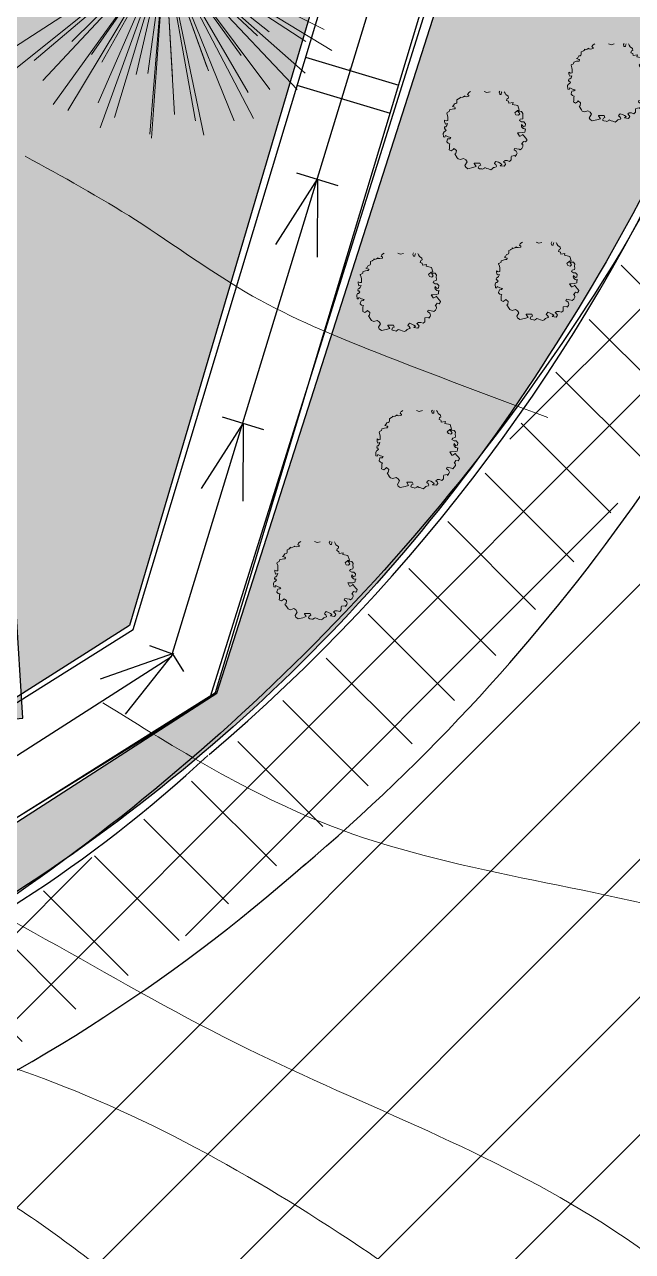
# Model space of a CAD drawing. Header units: millimetres. Extents: x 5637 to 6048, y 3385 to 3927.
# Drawn here: x 5824.39 to 5830.65, y 3671.32 to 3683.94 of the extents above; entities that cross this region are included whole.
import ezdxf

# ---------------------------------------------------------------- set-up
doc = ezdxf.new("R2010")
doc.units = ezdxf.units.MM
doc.layers.add('Contour Lines', color=253, linetype='Continuous')
doc.layers.add('dr', color=7, linetype='Continuous', lineweight=30, true_color=0x424d8a)
for name, color, linetype, lineweight in [('hatch', 253, 'Continuous', 13), ('road', 19, 'Continuous', 30), ('trees new', 7, 'Continuous', 20)]:
    doc.layers.add(name, color=color, linetype=linetype, lineweight=lineweight)
doc.layers.add('plants1', color=7, linetype='Continuous', true_color=0x89ee5d)
doc.styles.get("Standard").update_dxf_attribs({"font": 'arial.ttf'})
pattern_1 = [(45, (2816.368087035456, -1263.747613335156), (-0.4419417382415922, 0.4419417382415922), []), (135, (2816.368087035456, -1263.747613335156), (-0.4419417382415922, -0.4419417382415922), [])]

# ---------------------------------------------------------------- blocks, each defined once
blk = doc.blocks.new('LCCNDP03')
at = {"color": 0}
for p in [(-0.0941751509123514, 0.5128784620990025), (0.119837374692379, 0.4960964139100846), (0.0007915872735804, 0.4899971324113929), (-0.2952287694253319, 0.4376425614932206), (-0.1994896073190609, 0.4570397120349153), (0.1962364012408484, 0.4352242088211266), (0.3067061931372375, 0.390441111392233), (-0.3152544819004565, 0.3610872141856145), (-0.4456491639610089, 0.2844867481368467), (0.3595001270691278, 0.2487258862096324), (0.4314149981544166, 0.2157107127538929), (-0.4705690274628124, 0.1679187373448369), (0.4764629422540765, 0.1310953005600707), (0.4338925313630872, 0.118057763801267), (-0.517249895241699, 0.0821100361930354), (0.4193711094563325, 0.064961420040513), (0.3339119321707407, 0.0486862818925041), (-0.4714773766998394, 0.0175606217274055), (0.4705953019077249, 0.0046469734358623), (-0.4905711914897666, -0.0340680491030966), (-0.4712799069863431, -0.1761685817721464), (-0.4676683679159482, -0.0781118685833377), (-0.4628155689620077, -0.2111269056181172), (-0.4459991334934668, -0.1348815446400125), (-0.3882968937084545, -0.237748652367266), (-0.3872912133652001, -0.3189107721435661), (-0.3743246420984063, -0.2909921458655265), (-0.3570256608371792, -0.0707041204656087), (-0.3233525609246296, -0.3743233138086575), (-0.2864437703688139, -0.403474850880221), (-0.2445648689270679, -0.3669578571890359), (-0.2439169604046606, -0.2444040890545532), (-0.2094000358191786, -0.4093079212675262), (-0.1672386251801634, -0.2943989342098644), (-0.1671458265548045, -0.4590562396109714), (-0.1279863683850053, -0.4632898753342589), (-0.1108995019980873, -0.3119721348417368), (-0.08023342278687699, -0.3228444328238856), (-0.0596932460784674, -0.4233173872062018), (-0.0375273396449257, -0.4818671585463906), (-0.0099251735374835, -0.4468382794196143), (0.4879770195426369, -1.04437674871e-05), (0.3186093146922833, -0.0048017979568259), (0.0382107464274312, -0.3169939738405895), (0.1754728465708589, -0.2585285916331728), (0.1867214621912103, -0.3965506157046871), (0.1316759119197159, -0.3962663442410841), (0.0866744268223732, -0.4613556421367818), (0.275166018595328, -0.1475314903010605), (0.3436913544204892, -0.2678680551191328), (0.2936830052559006, -0.2908736724503311), (0.2804057348185573, -0.3688830593935564), (0.4315707900071544, -0.08490370540508001), (0.3959704277492356, -0.1268883171343961), (0.4169053256706923, -0.2032000489358586), (0.0111693860150655, -0.3278020711744575), (0.1007408508560859, -0.3089339944008526), (0.1823768244311179, -0.2675260307542213), (0.0935784046826321, -0.470353081257793), (0.2505139500508365, -0.206400064527222), (0.2172367666144005, -0.4252986730845691), (0.3005087952061478, -0.129721729302762), (0.3250206331398495, -0.3497743174877615), (0.3289542938201689, -0.0427165269094385), (0.4095847118765044, -0.2489268744914125), (0.4651661006072546, -0.1296289306774031)]:
    blk.add_line(p, (-0.0090029059731876, -0.0058595536021218), dxfattribs=at)
at = {"color": 0, "flags": 1}
for tag, p in [('SIZE', (0, 0)), ('ITEM', (0, -0.0700688742732072))]:
    blk.add_attdef(tag, p, '', height=0.0408735099927135, dxfattribs=at)
blk = doc.blocks.new('кк')
at = {"layer": 'trees new', "lineweight": 20}
h = blk.add_hatch(color=20, dxfattribs=at)
h.set_gradient(color1=(244, 26, 106), rotation=224.99999999999997, one_color=1, tint=1, name='SPHERICAL')
h.paths.add_polyline_path([(2711.980652448096, 4656.481864004756), (2711.988899109607, 4656.470868456075), (2711.999894658289, 4656.459872907395), (2712.016387981313, 4656.465370681735), (2712.019136868483, 4656.490110666267), (2712.00264354546, 4656.509352876457), (2711.980652448096, 4656.509352876457), (2711.958661350732, 4656.523097312309), (2711.966908012243, 4656.53684174816), (2711.991647996778, 4656.542339522498), (2711.994396883949, 4656.55608395835), (2711.991647996778, 4656.578075055711), (2711.994396883949, 4656.597317265901), (2711.980652448096, 4656.616559476093), (2711.961410237902, 4656.619308363263), (2711.942168027708, 4656.619308363263), (2711.961410237902, 4656.591819491562), (2711.94766580205, 4656.578075055711), (2711.922925817515, 4656.583572830052), (2711.911930268832, 4656.602815040241), (2711.939419140538, 4656.627555024773), (2711.955912463561, 4656.630303911943), (2711.94199968958, 4656.677807716138), (2711.887884116768, 4656.688780555493), (2711.893381891109, 4656.708022765685), (2711.84967892133, 4656.701213618474), (2711.846908070095, 4656.720609577121), (2711.826714766546, 4656.72926385007), (2711.832212540887, 4656.748506060258), (2711.845956976739, 4656.754003834598), (2711.843208089569, 4656.773246044791), (2711.818468105035, 4656.789739367812), (2711.810221443522, 4656.806232690833), (2711.801974782011, 4656.819977126683), (2711.777234797476, 4656.819977126683), (2711.774485910306, 4656.814479352341), (2711.771737023135, 4656.792488254981), (2711.757992587283, 4656.792488254981), (2711.755243700112, 4656.797986029322), (2711.749745925772, 4656.814479352341), (2711.757992587283, 4656.825474901022), (2711.74424815143, 4656.841968224044), (2711.719508166896, 4656.847465998384), (2711.711261505383, 4656.841968224044), (2711.700265956701, 4656.844717111215), (2711.686521520849, 4656.858461547065), (2711.667279310655, 4656.855712659895), (2711.656283761972, 4656.819977126683), (2711.623297115926, 4656.811730465172), (2711.595808244221, 4656.822726013852), (2711.59031046988, 4656.830972675363), (2711.560072711004, 4656.847465998384), (2711.546328275151, 4656.847465998384), (2711.529834952128, 4656.844717111215), (2711.529834952128, 4656.841968224044), (2711.540830500811, 4656.825474901022), (2711.543579387981, 4656.822726013852), (2711.518839403446, 4656.828223788194), (2711.510592741935, 4656.830972675363), (2711.496848306081, 4656.828223788194), (2711.483103870229, 4656.830972675363), (2711.477606095888, 4656.825474901022), (2711.463861660035, 4656.822726013852), (2711.458363885694, 4656.822726013852), (2711.455614998524, 4656.822726013852), (2711.4391216755, 4656.811730465172), (2711.433623901161, 4656.806232690833), (2711.425377239649, 4656.792488254981), (2711.4391216755, 4656.781492706301), (2711.4391216755, 4656.773246044791), (2711.411632803796, 4656.767748270451), (2711.392390593601, 4656.77049715762), (2711.395139480773, 4656.775994931961), (2711.375897270578, 4656.764999383279), (2711.356655060384, 4656.75950160894), (2711.348408398873, 4656.764999383279), (2711.348408398873, 4656.756752721769), (2711.33741285019, 4656.748506060258), (2711.33191507585, 4656.745757173089), (2711.315421752826, 4656.737510511578), (2711.315421752826, 4656.723766075729), (2711.315421752826, 4656.712770527049), (2711.312672865656, 4656.704523865537), (2711.304426204144, 4656.699026091197), (2711.290681768292, 4656.696277204027), (2711.279686219609, 4656.677034993836), (2711.268690670928, 4656.668788332324), (2711.293430655462, 4656.660541670816), (2711.298928429803, 4656.655043896475), (2711.296179542634, 4656.644048347795), (2711.282435106781, 4656.644048347795), (2711.265941783758, 4656.641299460623), (2711.238452912051, 4656.633052799114), (2711.238452912051, 4656.630303911944), (2711.235704024881, 4656.616559476093), (2711.213712927517, 4656.605563927413), (2711.210964040346, 4656.600066153072), (2711.219210701858, 4656.575326168542), (2711.221959589028, 4656.55883284552), (2711.221959589028, 4656.525846199477), (2711.221959589028, 4656.523097312309), (2711.205466266005, 4656.520348425138), (2711.188972942981, 4656.528595086649), (2711.188972942981, 4656.512101763628), (2711.191721830152, 4656.503855102118), (2711.197219604494, 4656.487361779097), (2711.219210701858, 4656.492859553437), (2711.210964040346, 4656.470868456075), (2711.199968491664, 4656.459872907395), (2711.188972942981, 4656.457124020226), (2711.186224055811, 4656.443379584373), (2711.191721830152, 4656.432384035694), (2711.197219604494, 4656.437881810034), (2711.205466266005, 4656.424137374184), (2711.191721830152, 4656.410392938332), (2711.18347516864, 4656.407644051163), (2711.175228507129, 4656.391150728143), (2711.1779773943, 4656.35541519493), (2711.191721830152, 4656.352666307761), (2711.197219604494, 4656.369159630782), (2711.224708476199, 4656.35541519493), (2711.252197347905, 4656.347168533421), (2711.241201799222, 4656.336172984738), (2711.219210701858, 4656.333424097569), (2711.210964040346, 4656.305935225867), (2711.210964040346, 4656.303186338699), (2711.224708476199, 4656.289441902847), (2711.243950686392, 4656.283944128507), (2711.238452912051, 4656.272948579826), (2711.238452912051, 4656.239961933784), (2711.235704024881, 4656.223468610764), (2711.257695122246, 4656.212473062084), (2711.276937332439, 4656.226217497934), (2711.285183993951, 4656.234464159443), (2711.309923978485, 4656.215221949255), (2711.304426204144, 4656.184984190382), (2711.293430655462, 4656.179486416042), (2711.318170639997, 4656.14100199566), (2711.326417301509, 4656.130006446979), (2711.351157286044, 4656.121759785468), (2711.38414393209, 4656.132755334149), (2711.406135029454, 4656.119010898299), (2711.419879465307, 4656.097019800937), (2711.397888367942, 4656.061284267726), (2711.406135029454, 4656.044790944704), (2711.428126126818, 4656.028297621683), (2711.477606095888, 4656.039293170365), (2711.513341629105, 4656.050288719045), (2711.493885937492, 4656.080526477916), (2711.494099418911, 4656.083275365086), (2711.551826049492, 4656.083275365086), (2711.560072711004, 4656.064033154897), (2711.543579387981, 4656.055786493385), (2711.535332726469, 4656.036544283194), (2711.549077162322, 4656.028297621683), (2711.571068259687, 4656.025548734515), (2711.579314921198, 4656.022799847344), (2711.598557131392, 4656.033795396024), (2711.604054905733, 4656.039293170365), (2711.623297115926, 4656.031046508855), (2711.63979043895, 4656.025548734515), (2711.664530423484, 4656.017302073002), (2711.678274859337, 4656.025548734515), (2711.69201929519, 4656.039293170365), (2711.700265956701, 4656.042042057534), (2711.719508166896, 4656.047539831876), (2711.722257054065, 4656.053037606215), (2711.714010392554, 4656.069530929236), (2711.700265956701, 4656.080526477916), (2711.705763731043, 4656.091522026598), (2711.716759279724, 4656.102517575277), (2711.741499264259, 4656.094270913768), (2711.760741474453, 4656.083275365086), (2711.777234797476, 4656.072279816406), (2711.760741474453, 4656.058535380556), (2711.801974782011, 4656.053037606215), (2711.815719217864, 4656.072279816406), (2711.810221443522, 4656.083275365086), (2711.7937281205, 4656.099768688107), (2711.810221443522, 4656.110764236788), (2711.832212540887, 4656.110764236788), (2711.856952525422, 4656.102517575277), (2711.873445848445, 4656.119010898299), (2711.873445848445, 4656.149248657168), (2711.876194735615, 4656.157495318681), (2711.911930268832, 4656.162993093022), (2711.914679156004, 4656.15474643151), (2711.928423591855, 4656.1739886417), (2711.933921366197, 4656.187733077551), (2711.925674704685, 4656.206975287743), (2711.90368360732, 4656.223468610764), (2711.909181381662, 4656.237213046614), (2711.955912463561, 4656.228966385103), (2711.966908012243, 4656.223468610764), (2711.983401335266, 4656.237213046614), (2711.994396883949, 4656.256455256804), (2711.991647996778, 4656.281195241336), (2711.980652448096, 4656.281195241336), (2711.999894658289, 4656.308684113038), (2712.021885755654, 4656.303186338699), (2712.032881304336, 4656.316930774547), (2712.035630191506, 4656.327926323228), (2712.021885755655, 4656.34441964625), (2712.00539243263, 4656.363661856441), (2711.994396883949, 4656.377406292291), (2711.991647996778, 4656.382904066631), (2711.988899109607, 4656.374657405122), (2711.966908012243, 4656.363661856441), (2711.958661350732, 4656.363661856441), (2711.939419140538, 4656.396648502481), (2711.955912463561, 4656.396648502481), (2711.991647996778, 4656.399397389652), (2712.013639094142, 4656.404895163992), (2712.016387981313, 4656.415890712673), (2712.016387981313, 4656.432384035694), (2712.024634642824, 4656.435132922864), (2712.00264354546, 4656.440630697205), (2711.997145771119, 4656.440630697205), (2711.980652448096, 4656.457124020226), (2711.977903560926, 4656.465370681735)])
edge = h.paths.add_edge_path()
edge.add_line((2711.243950686392, 4656.283944128507), (2711.238452912051, 4656.272948579826))
edge.add_line((2711.238452912051, 4656.272948579826), (2711.238452912051, 4656.239961933784))
edge.add_line((2711.529834952128, 4656.844717111215), (2711.529834952128, 4656.841968224044))
edge.add_line((2711.546328275151, 4656.847465998384), (2711.529834952128, 4656.844717111214))
edge.add_line((2711.560072711004, 4656.847465998384), (2711.546328275152, 4656.847465998384))
edge.add_line((2711.59031046988, 4656.830972675363), (2711.560072711004, 4656.847465998384))
edge.add_line((2711.595808244221, 4656.822726013852), (2711.59031046988, 4656.830972675364))
edge.add_line((2711.623297115926, 4656.811730465172), (2711.595808244221, 4656.822726013852))
edge.add_line((2711.510592741935, 4656.830972675363), (2711.496848306082, 4656.828223788193))
edge.add_line((2711.518839403446, 4656.828223788194), (2711.510592741935, 4656.830972675364))
edge.add_line((2711.543579387981, 4656.822726013852), (2711.518839403446, 4656.828223788194))
edge.add_line((2711.540830500811, 4656.825474901022), (2711.543579387981, 4656.822726013852))
edge.add_line((2711.529834952128, 4656.841968224044), (2711.540830500811, 4656.825474901022))
edge.add_line((2711.455614998524, 4656.822726013852), (2711.4391216755, 4656.811730465172))
edge.add_line((2711.4391216755, 4656.811730465172), (2711.433623901161, 4656.806232690833))
edge.add_line((2711.433623901161, 4656.806232690833), (2711.425377239649, 4656.792488254982))
edge.add_line((2711.425377239649, 4656.792488254981), (2711.4391216755, 4656.781492706301))
edge.add_line((2711.4391216755, 4656.781492706301), (2711.4391216755, 4656.773246044791))
edge.add_line((2711.4391216755, 4656.773246044791), (2711.411632803796, 4656.767748270451))
edge.add_line((2711.411632803796, 4656.767748270451), (2711.392390593602, 4656.77049715762))
edge.add_line((2711.392390593601, 4656.77049715762), (2711.395139480773, 4656.775994931961))
edge.add_line((2711.395139480773, 4656.775994931961), (2711.375897270578, 4656.764999383279))
edge.add_line((2711.375897270578, 4656.764999383279), (2711.356655060384, 4656.75950160894))
edge.add_line((2711.348408398873, 4656.764999383279), (2711.348408398873, 4656.756752721769))
edge.add_line((2711.348408398873, 4656.756752721769), (2711.33741285019, 4656.74850606026))
edge.add_line((2711.33741285019, 4656.748506060258), (2711.331915075849, 4656.745757173089))
edge.add_line((2711.33191507585, 4656.745757173089), (2711.315421752826, 4656.73751051158))
edge.add_line((2711.315421752826, 4656.737510511578), (2711.315421752826, 4656.723766075728))
edge.add_line((2711.315421752826, 4656.723766075729), (2711.315421752826, 4656.712770527049))
edge.add_line((2711.315421752826, 4656.712770527049), (2711.312672865656, 4656.704523865537))
edge.add_line((2711.312672865656, 4656.704523865537), (2711.304426204144, 4656.699026091197))
edge.add_line((2711.304426204144, 4656.699026091197), (2711.290681768292, 4656.696277204027))
edge.add_line((2711.290681768292, 4656.696277204027), (2711.279686219609, 4656.677034993836))
edge.add_line((2711.279686219609, 4656.677034993836), (2711.268690670928, 4656.668788332324))
edge.add_line((2711.477606095888, 4656.825474901022), (2711.463861660035, 4656.822726013852))
edge.add_line((2711.463861660035, 4656.822726013852), (2711.458363885694, 4656.822726013852))
edge.add_line((2711.458363885694, 4656.822726013852), (2711.455614998524, 4656.822726013852))
edge.add_line((2711.356655060384, 4656.75950160894), (2711.348408398873, 4656.764999383279))
edge.add_line((2711.483103870229, 4656.830972675363), (2711.477606095888, 4656.825474901022))
edge.add_line((2711.293430655462, 4656.660541670816), (2711.298928429803, 4656.655043896475))
edge.add_line((2711.268690670928, 4656.668788332324), (2711.293430655462, 4656.660541670816))
edge.add_line((2711.282435106781, 4656.644048347795), (2711.265941783758, 4656.641299460623))
edge.add_line((2711.296179542634, 4656.644048347795), (2711.282435106781, 4656.644048347795))
edge.add_line((2711.298928429803, 4656.655043896475), (2711.296179542634, 4656.644048347795))
edge.add_line((2711.18347516864, 4656.407644051163), (2711.175228507129, 4656.391150728143))
edge.add_line((2711.175228507129, 4656.391150728143), (2711.1779773943, 4656.355415194931))
edge.add_line((2711.191721830152, 4656.410392938332), (2711.18347516864, 4656.407644051163))
edge.add_line((2711.1779773943, 4656.35541519493), (2711.191721830152, 4656.35266630776))
edge.add_line((2711.191721830152, 4656.352666307761), (2711.197219604494, 4656.369159630782))
edge.add_line((2711.197219604494, 4656.369159630782), (2711.224708476199, 4656.355415194931))
edge.add_line((2711.241201799222, 4656.336172984738), (2711.219210701858, 4656.333424097569))
edge.add_line((2711.219210701858, 4656.333424097569), (2711.210964040346, 4656.305935225867))
edge.add_line((2711.210964040346, 4656.305935225867), (2711.210964040346, 4656.303186338699))
edge.add_line((2711.210964040346, 4656.303186338699), (2711.224708476199, 4656.289441902847))
edge.add_line((2711.205466266005, 4656.424137374184), (2711.191721830152, 4656.410392938332))
edge.add_line((2711.197219604494, 4656.437881810034), (2711.205466266005, 4656.424137374182))
edge.add_line((2711.191721830152, 4656.432384035694), (2711.197219604494, 4656.437881810034))
edge.add_line((2711.186224055811, 4656.443379584373), (2711.191721830152, 4656.432384035694))
edge.add_line((2711.188972942981, 4656.457124020226), (2711.186224055811, 4656.443379584375))
edge.add_line((2711.199968491664, 4656.459872907395), (2711.188972942981, 4656.457124020223))
edge.add_line((2711.210964040346, 4656.470868456075), (2711.199968491664, 4656.459872907395))
edge.add_line((2711.219210701858, 4656.492859553437), (2711.210964040346, 4656.470868456075))
edge.add_line((2711.197219604494, 4656.487361779097), (2711.219210701858, 4656.492859553437))
edge.add_line((2711.191721830152, 4656.503855102118), (2711.197219604494, 4656.487361779097))
edge.add_line((2711.188972942981, 4656.512101763628), (2711.191721830152, 4656.503855102118))
edge.add_line((2711.188972942981, 4656.528595086649), (2711.188972942981, 4656.512101763628))
edge.add_line((2711.205466266005, 4656.520348425138), (2711.188972942981, 4656.528595086649))
edge.add_line((2711.221959589028, 4656.523097312309), (2711.205466266005, 4656.520348425138))
edge.add_line((2711.221959589028, 4656.525846199477), (2711.221959589028, 4656.523097312309))
edge.add_line((2711.221959589028, 4656.55883284552), (2711.221959589028, 4656.525846199477))
edge.add_line((2711.219210701858, 4656.575326168542), (2711.221959589028, 4656.55883284552))
edge.add_line((2711.210964040346, 4656.600066153072), (2711.219210701858, 4656.575326168542))
edge.add_line((2711.213712927517, 4656.605563927413), (2711.210964040346, 4656.600066153072))
edge.add_line((2711.235704024881, 4656.616559476093), (2711.213712927517, 4656.605563927413))
edge.add_line((2711.238452912051, 4656.630303911944), (2711.235704024881, 4656.616559476093))
edge.add_line((2711.224708476199, 4656.35541519493), (2711.252197347905, 4656.347168533421))
edge.add_line((2711.252197347905, 4656.347168533421), (2711.241201799222, 4656.336172984738))
edge.add_line((2711.238452912051, 4656.633052799114), (2711.238452912051, 4656.630303911944))
edge.add_line((2711.265941783758, 4656.641299460623), (2711.238452912052, 4656.633052799114))
edge.add_line((2711.496848306081, 4656.828223788194), (2711.483103870229, 4656.830972675364))
edge.add_line((2711.571068259687, 4656.025548734515), (2711.579314921198, 4656.022799847344))
edge.add_line((2711.579314921198, 4656.022799847344), (2711.598557131392, 4656.033795396024))
edge.add_line((2711.598557131392, 4656.033795396024), (2711.604054905733, 4656.039293170365))
edge.add_line((2711.549077162322, 4656.028297621683), (2711.571068259687, 4656.025548734515))
edge.add_line((2711.535332726469, 4656.036544283194), (2711.549077162322, 4656.028297621683))
edge.add_line((2711.543579387981, 4656.055786493385), (2711.535332726469, 4656.036544283193))
edge.add_line((2711.560072711004, 4656.064033154897), (2711.543579387981, 4656.055786493386))
edge.add_line((2711.551826049492, 4656.083275365086), (2711.560072711004, 4656.064033154897))
edge.add_line((2711.257695122246, 4656.212473062084), (2711.276937332439, 4656.226217497934))
edge.add_line((2711.276937332439, 4656.226217497934), (2711.285183993951, 4656.234464159443))
edge.add_line((2711.285183993951, 4656.234464159443), (2711.309923978485, 4656.215221949255))
edge.add_line((2711.309923978485, 4656.215221949255), (2711.304426204144, 4656.184984190382))
edge.add_line((2711.304426204144, 4656.184984190382), (2711.293430655462, 4656.179486416042))
edge.add_line((2711.293430655462, 4656.179486416042), (2711.318170639997, 4656.14100199566))
edge.add_line((2711.318170639997, 4656.14100199566), (2711.326417301509, 4656.130006446979))
edge.add_line((2711.406135029454, 4656.044790944704), (2711.428126126819, 4656.028297621683))
edge.add_line((2711.397888367942, 4656.061284267726), (2711.406135029454, 4656.044790944704))
edge.add_line((2711.419879465307, 4656.097019800937), (2711.397888367943, 4656.061284267726))
edge.add_line((2711.406135029454, 4656.119010898299), (2711.419879465307, 4656.097019800937))
edge.add_line((2711.38414393209, 4656.132755334149), (2711.406135029454, 4656.119010898299))
edge.add_line((2711.351157286044, 4656.121759785468), (2711.38414393209, 4656.132755334149))
edge.add_line((2711.326417301509, 4656.130006446979), (2711.351157286044, 4656.121759785468))
edge.add_line((2711.428126126818, 4656.028297621683), (2711.477606095888, 4656.039293170365))
edge.add_line((2711.238452912051, 4656.239961933784), (2711.235704024881, 4656.223468610764))
edge.add_line((2711.235704024881, 4656.223468610764), (2711.257695122246, 4656.212473062084))
edge.add_line((2711.513341629105, 4656.050288719045), (2711.493885937492, 4656.080526477916))
edge.add_line((2711.493885937492, 4656.080526477916), (2711.494099418912, 4656.083275365088))
edge.add_line((2711.494099418911, 4656.083275365086), (2711.551826049492, 4656.083275365086))
edge.add_line((2711.477606095888, 4656.039293170365), (2711.513341629105, 4656.050288719045))
edge.add_line((2711.224708476199, 4656.289441902847), (2711.243950686392, 4656.283944128507))
at = {"layer": 'trees new', "color": 6, "lineweight": 20}
for p, q in [((2711.749745925772, 4656.814479352341), (2711.757992587283, 4656.825474901022)), ((2711.304426204144, 4656.699026091197), (2711.290681768292, 4656.696277204027)), ((2711.312672865656, 4656.704523865537), (2711.304426204144, 4656.699026091197)), ((2711.315421752826, 4656.712770527049), (2711.312672865656, 4656.704523865537)), ((2711.33191507585, 4656.745757173089), (2711.315421752826, 4656.737510511578)), ((2711.315421752826, 4656.737510511578), (2711.315421752826, 4656.723766075729)), ((2711.315421752826, 4656.723766075729), (2711.315421752826, 4656.712770527049)), ((2711.33741285019, 4656.748506060258), (2711.33191507585, 4656.745757173089)), ((2711.348408398873, 4656.756752721769), (2711.33741285019, 4656.748506060258)), ((2711.356655060384, 4656.75950160894), (2711.348408398873, 4656.764999383279)), ((2711.348408398873, 4656.764999383279), (2711.348408398873, 4656.756752721769)), ((2711.375897270578, 4656.764999383279), (2711.356655060384, 4656.75950160894)), ((2711.395139480773, 4656.775994931961), (2711.375897270578, 4656.764999383279)), ((2711.392390593601, 4656.77049715762), (2711.395139480773, 4656.775994931961)), ((2711.411632803796, 4656.767748270451), (2711.392390593601, 4656.77049715762)), ((2711.4391216755, 4656.773246044791), (2711.411632803796, 4656.767748270451)), ((2711.433623901161, 4656.806232690833), (2711.425377239649, 4656.792488254981)), ((2711.425377239649, 4656.792488254981), (2711.4391216755, 4656.781492706301)), ((2711.4391216755, 4656.811730465172), (2711.433623901161, 4656.806232690833)), ((2711.455614998524, 4656.822726013852), (2711.4391216755, 4656.811730465172)), ((2711.4391216755, 4656.781492706301), (2711.4391216755, 4656.773246044791)), ((2711.623297115926, 4656.811730465172), (2711.595808244221, 4656.822726013852)), ((2711.656283761972, 4656.819977126683), (2711.623297115926, 4656.811730465172)), ((2711.755243700112, 4656.797986029322), (2711.749745925772, 4656.814479352341)), ((2711.757992587283, 4656.792488254981), (2711.755243700112, 4656.797986029322)), ((2711.771737023135, 4656.792488254981), (2711.757992587283, 4656.792488254981)), ((2711.774485910306, 4656.814479352341), (2711.771737023135, 4656.792488254981)), ((2711.777234797476, 4656.819977126683), (2711.774485910306, 4656.814479352341)), ((2711.810221443522, 4656.806232690832), (2711.801974782011, 4656.819977126683)), ((2711.818468105035, 4656.789739367812), (2711.810221443522, 4656.806232690832)), ((2711.843208089569, 4656.773246044791), (2711.818468105035, 4656.789739367812)), ((2711.826714766546, 4656.72926385007), (2711.832212540887, 4656.748506060258)), ((2711.845956976739, 4656.721017188558), (2711.826714766546, 4656.72926385007)), ((2711.832212540887, 4656.748506060258), (2711.845956976739, 4656.754003834598)), ((2711.845956976739, 4656.754003834598), (2711.843208089569, 4656.773246044791)), ((2711.84967892133, 4656.701213618474), (2711.846930034159, 4656.720455828664)), ((2711.893381891109, 4656.708022765685), (2711.84967892133, 4656.701213618474)), ((2711.887884116768, 4656.688780555493), (2711.893381891109, 4656.708022765685)), ((2711.213712927517, 4656.605563927413), (2711.210964040346, 4656.600066153072)), ((2711.210964040346, 4656.600066153072), (2711.219210701858, 4656.575326168542)), ((2711.235704024881, 4656.616559476093), (2711.213712927517, 4656.605563927413)), ((2711.219210701858, 4656.575326168542), (2711.221959589028, 4656.55883284552)), ((2711.238452912051, 4656.630303911944), (2711.235704024881, 4656.616559476093)), ((2711.265941783758, 4656.641299460623), (2711.238452912051, 4656.633052799114)), ((2711.238452912051, 4656.633052799114), (2711.238452912051, 4656.630303911944)), ((2711.282435106781, 4656.644048347795), (2711.265941783758, 4656.641299460623)), ((2711.279686219609, 4656.677034993836), (2711.268690670928, 4656.668788332324)), ((2711.268690670928, 4656.668788332324), (2711.293430655462, 4656.660541670816)), ((2711.290681768292, 4656.696277204027), (2711.279686219609, 4656.677034993836)), ((2711.296179542634, 4656.644048347795), (2711.282435106781, 4656.644048347795)), ((2711.293430655462, 4656.660541670816), (2711.298928429803, 4656.655043896475)), ((2711.298928429803, 4656.655043896475), (2711.296179542634, 4656.644048347795)), ((2711.94199968958, 4656.677807716138), (2711.887884116768, 4656.688780555493)), ((2711.911930268832, 4656.602815040241), (2711.939419140538, 4656.627555024773)), ((2711.922925817515, 4656.583572830052), (2711.911930268832, 4656.602815040241)), ((2711.94766580205, 4656.578075055711), (2711.922925817515, 4656.583572830052)), ((2711.939419140538, 4656.627555024773), (2711.955912463561, 4656.630303911943)), ((2711.955912463561, 4656.630303911943), (2711.94199968958, 4656.677807716138)), ((2711.942168027708, 4656.619308363263), (2711.961410237902, 4656.591819491562)), ((2711.961410237902, 4656.619308363263), (2711.942168027708, 4656.619308363263)), ((2711.961410237902, 4656.591819491562), (2711.94766580205, 4656.578075055711)), ((2711.980652448096, 4656.616559476093), (2711.961410237902, 4656.619308363263)), ((2711.994396883949, 4656.597317265901), (2711.980652448096, 4656.616559476093)), ((2711.991647996778, 4656.578075055711), (2711.994396883949, 4656.597317265901)), ((2711.994396883949, 4656.55608395835), (2711.991647996778, 4656.578075055711)), ((2711.188972942981, 4656.457124020226), (2711.186224055811, 4656.443379584373)), ((2711.205466266005, 4656.520348425138), (2711.188972942981, 4656.528595086649)), ((2711.188972942981, 4656.528595086649), (2711.188972942981, 4656.512101763628)), ((2711.188972942981, 4656.512101763628), (2711.191721830152, 4656.503855102118)), ((2711.199968491664, 4656.459872907395), (2711.188972942981, 4656.457124020226)), ((2711.191721830152, 4656.503855102118), (2711.197219604494, 4656.487361779097)), ((2711.197219604494, 4656.487361779097), (2711.219210701858, 4656.492859553437)), ((2711.210964040346, 4656.470868456075), (2711.199968491664, 4656.459872907395)), ((2711.221959589028, 4656.523097312309), (2711.205466266005, 4656.520348425138)), ((2711.219210701858, 4656.492859553437), (2711.210964040346, 4656.470868456075)), ((2711.221959589028, 4656.55883284552), (2711.221959589028, 4656.525846199477)), ((2711.221959589028, 4656.525846199477), (2711.221959589028, 4656.523097312309)), ((2711.958661350732, 4656.523097312309), (2711.966908012243, 4656.53684174816)), ((2711.980652448096, 4656.509352876457), (2711.958661350732, 4656.523097312309)), ((2711.966908012243, 4656.53684174816), (2711.991647996778, 4656.542339522498)), ((2711.977903560926, 4656.465370681735), (2711.980652448096, 4656.481864004756)), ((2711.980652448096, 4656.457124020226), (2711.977903560926, 4656.465370681735)), ((2712.00264354546, 4656.509352876457), (2711.980652448096, 4656.509352876457)), ((2711.980652448096, 4656.481864004756), (2711.988899109607, 4656.470868456076)), ((2711.997145771119, 4656.440630697205), (2711.980652448096, 4656.457124020226)), ((2711.988899109607, 4656.470868456076), (2711.999894658289, 4656.459872907395)), ((2711.991647996778, 4656.542339522498), (2711.994396883949, 4656.55608395835)), ((2711.999894658289, 4656.459872907395), (2712.016387981313, 4656.465370681735)), ((2712.019136868483, 4656.490110666267), (2712.00264354546, 4656.509352876457)), ((2712.016387981313, 4656.465370681735), (2712.019136868483, 4656.490110666267)), ((2711.18347516864, 4656.407644051163), (2711.175228507129, 4656.391150728143)), ((2711.175228507129, 4656.391150728143), (2711.1779773943, 4656.35541519493)), ((2711.1779773943, 4656.35541519493), (2711.191721830152, 4656.352666307761)), ((2711.191721830152, 4656.410392938332), (2711.18347516864, 4656.407644051163)), ((2711.186224055811, 4656.443379584373), (2711.191721830152, 4656.432384035694)), ((2711.191721830152, 4656.432384035694), (2711.197219604494, 4656.437881810034)), ((2711.205466266005, 4656.424137374184), (2711.191721830152, 4656.410392938332)), ((2711.191721830152, 4656.352666307761), (2711.197219604494, 4656.369159630782)), ((2711.197219604494, 4656.437881810034), (2711.205466266005, 4656.424137374184)), ((2711.197219604494, 4656.369159630782), (2711.224708476199, 4656.35541519493)), ((2711.219210701858, 4656.333424097569), (2711.210964040346, 4656.305935225867)), ((2711.241201799222, 4656.336172984738), (2711.219210701858, 4656.333424097569)), ((2711.224708476199, 4656.35541519493), (2711.252197347905, 4656.347168533421)), ((2711.252197347905, 4656.347168533421), (2711.241201799222, 4656.336172984738)), ((2711.958661350732, 4656.363661856441), (2711.939419140538, 4656.396648502481)), ((2711.939419140538, 4656.396648502481), (2711.955912463561, 4656.396648502481)), ((2711.955912463561, 4656.396648502481), (2711.991647996778, 4656.399397389652)), ((2711.966908012243, 4656.363661856441), (2711.958661350732, 4656.363661856441)), ((2711.988899109607, 4656.374657405122), (2711.966908012243, 4656.363661856441)), ((2711.991647996778, 4656.382904066631), (2711.988899109607, 4656.374657405122)), ((2711.991647996778, 4656.399397389652), (2712.013639094142, 4656.404895163992)), ((2711.994396883949, 4656.377406292291), (2711.991647996778, 4656.382904066631)), ((2712.00539243263, 4656.363661856441), (2711.994396883949, 4656.377406292291)), ((2712.00264354546, 4656.440630697205), (2711.997145771119, 4656.440630697205)), ((2712.024634642824, 4656.435132922864), (2712.00264354546, 4656.440630697205)), ((2712.021885755654, 4656.34441964625), (2712.00539243263, 4656.363661856441)), ((2712.013639094142, 4656.404895163992), (2712.016387981313, 4656.415890712673)), ((2712.016387981313, 4656.432384035694), (2712.024634642824, 4656.435132922864)), ((2712.016387981313, 4656.415890712673), (2712.016387981313, 4656.432384035694)), ((2712.035630191506, 4656.327926323228), (2712.021885755654, 4656.34441964625)), ((2712.032881304336, 4656.316930774547), (2712.035630191506, 4656.327926323228)), ((2711.210964040346, 4656.305935225867), (2711.210964040346, 4656.303186338699)), ((2711.210964040346, 4656.303186338699), (2711.224708476199, 4656.289441902847)), ((2711.224708476199, 4656.289441902847), (2711.243950686392, 4656.283944128507)), ((2711.238452912051, 4656.239961933784), (2711.235704024881, 4656.223468610764)), ((2711.235704024881, 4656.223468610764), (2711.257695122246, 4656.212473062084)), ((2711.243950686392, 4656.283944128507), (2711.238452912051, 4656.272948579826)), ((2711.238452912051, 4656.272948579826), (2711.238452912051, 4656.239961933784)), ((2711.257695122246, 4656.212473062084), (2711.276937332439, 4656.226217497934)), ((2711.276937332439, 4656.226217497934), (2711.285183993951, 4656.234464159443)), ((2711.285183993951, 4656.234464159443), (2711.309923978485, 4656.215221949255)), ((2711.309923978485, 4656.215221949255), (2711.304426204144, 4656.184984190382)), ((2711.90368360732, 4656.223468610764), (2711.909181381662, 4656.237213046614)), ((2711.925674704685, 4656.206975287743), (2711.90368360732, 4656.223468610764)), ((2711.909181381662, 4656.237213046614), (2711.955912463561, 4656.228966385103)), ((2711.933921366197, 4656.187733077551), (2711.925674704685, 4656.206975287743)), ((2711.955912463561, 4656.228966385103), (2711.966908012243, 4656.223468610764)), ((2711.966908012243, 4656.223468610764), (2711.983401335266, 4656.237213046614)), ((2711.980652448096, 4656.281195241336), (2711.999894658289, 4656.308684113038)), ((2711.991647996778, 4656.281195241336), (2711.980652448096, 4656.281195241336)), ((2711.983401335266, 4656.237213046614), (2711.994396883949, 4656.256455256804)), ((2711.994396883949, 4656.256455256804), (2711.991647996778, 4656.281195241336)), ((2711.999894658289, 4656.308684113038), (2712.021885755654, 4656.303186338699)), ((2712.021885755654, 4656.303186338699), (2712.032881304336, 4656.316930774547)), ((2711.304426204144, 4656.184984190382), (2711.293430655462, 4656.179486416042)), ((2711.293430655462, 4656.179486416042), (2711.318170639997, 4656.14100199566)), ((2711.318170639997, 4656.14100199566), (2711.326417301509, 4656.130006446979)), ((2711.326417301509, 4656.130006446979), (2711.351157286044, 4656.121759785468)), ((2711.351157286044, 4656.121759785468), (2711.38414393209, 4656.132755334149)), ((2711.38414393209, 4656.132755334149), (2711.406135029454, 4656.119010898299)), ((2711.419879465307, 4656.097019800937), (2711.397888367942, 4656.061284267726)), ((2711.406135029454, 4656.119010898299), (2711.419879465307, 4656.097019800937)), ((2711.493885937492, 4656.080526477916), (2711.494099418911, 4656.083275365086)), ((2711.513341629105, 4656.050288719045), (2711.493885937492, 4656.080526477916)), ((2711.494099418911, 4656.083275365086), (2711.551826049492, 4656.083275365086)), ((2711.551826049492, 4656.083275365086), (2711.560072711004, 4656.064033154897)), ((2711.700265956701, 4656.080526477916), (2711.705763731043, 4656.091522026598)), ((2711.714010392554, 4656.069530929236), (2711.700265956701, 4656.080526477916)), ((2711.705763731043, 4656.091522026598), (2711.716759279724, 4656.102517575277)), ((2711.722257054065, 4656.053037606215), (2711.714010392554, 4656.069530929236)), ((2711.716759279724, 4656.102517575277), (2711.741499264259, 4656.094270913768)), ((2711.741499264259, 4656.094270913768), (2711.760741474453, 4656.083275365086)), ((2711.760741474453, 4656.083275365086), (2711.777234797476, 4656.072279816406)), ((2711.777234797476, 4656.072279816406), (2711.760741474453, 4656.058535380556)), ((2711.7937281205, 4656.099768688107), (2711.810221443522, 4656.110764236788)), ((2711.810221443522, 4656.083275365086), (2711.7937281205, 4656.099768688107)), ((2711.801974782011, 4656.053037606215), (2711.815719217864, 4656.072279816406)), ((2711.810221443522, 4656.110764236788), (2711.832212540887, 4656.110764236788)), ((2711.815719217864, 4656.072279816406), (2711.810221443522, 4656.083275365086)), ((2711.832212540887, 4656.110764236788), (2711.856952525422, 4656.102517575277)), ((2711.856952525422, 4656.102517575277), (2711.873445848445, 4656.119010898299)), ((2711.873445848445, 4656.149248657168), (2711.876194735615, 4656.157495318681)), ((2711.873445848445, 4656.119010898299), (2711.873445848445, 4656.149248657168)), ((2711.876194735615, 4656.157495318681), (2711.911930268832, 4656.162993093022)), ((2711.911930268832, 4656.162993093022), (2711.914679156004, 4656.15474643151)), ((2711.914679156004, 4656.15474643151), (2711.928423591855, 4656.1739886417)), ((2711.928423591855, 4656.1739886417), (2711.933921366197, 4656.187733077551)), ((2711.397888367942, 4656.061284267726), (2711.406135029454, 4656.044790944704)), ((2711.406135029454, 4656.044790944704), (2711.428126126818, 4656.028297621683)), ((2711.428126126818, 4656.028297621683), (2711.477606095888, 4656.039293170365)), ((2711.477606095888, 4656.039293170365), (2711.513341629105, 4656.050288719045)), ((2711.543579387981, 4656.055786493385), (2711.535332726469, 4656.036544283194)), ((2711.535332726469, 4656.036544283194), (2711.549077162322, 4656.028297621683)), ((2711.560072711004, 4656.064033154897), (2711.543579387981, 4656.055786493385)), ((2711.549077162322, 4656.028297621683), (2711.571068259687, 4656.025548734515)), ((2711.571068259687, 4656.025548734515), (2711.579314921198, 4656.022799847344)), ((2711.579314921198, 4656.022799847344), (2711.598557131392, 4656.033795396024)), ((2711.598557131392, 4656.033795396024), (2711.604054905733, 4656.039293170365)), ((2711.604054905733, 4656.039293170365), (2711.623297115926, 4656.031046508855)), ((2711.623297115926, 4656.031046508855), (2711.63979043895, 4656.025548734515)), ((2711.63979043895, 4656.025548734515), (2711.664530423484, 4656.017302073002)), ((2711.664530423484, 4656.017302073002), (2711.678274859337, 4656.025548734515)), ((2711.678274859337, 4656.025548734515), (2711.69201929519, 4656.039293170365)), ((2711.69201929519, 4656.039293170365), (2711.700265956701, 4656.042042057534)), ((2711.700265956701, 4656.042042057534), (2711.719508166896, 4656.047539831876)), ((2711.719508166896, 4656.047539831876), (2711.722257054065, 4656.053037606215)), ((2711.760741474453, 4656.058535380556), (2711.801974782011, 4656.053037606215))]:
    blk.add_line(p, q, dxfattribs=at)

msp = doc.modelspace()

# ---------------------------------------------------------------- hatches: boundary and pattern name
at = {"layer": 'hatch'}
h = msp.add_hatch(dxfattribs=at)
h.set_pattern_fill('ANSI31', color=256, scale=8, style=0)
h.set_pattern_definition([(45, (2816.368087035456, -1263.747613335156), (-0.7071067811865475, 0.7071067811865476), [])])
edge = h.paths.add_edge_path()
edge.add_line((5681.717861684403, 3662.745191514314), (5708.379865006555, 3664.933696125369))
edge.add_arc((5713.219451810619, 3667.17930233383), 5.335198935143152, 204.8916696377363, 275.5225228936467)
edge.add_line((5713.732895531978, 3661.868867019984), (5818.562221441009, 3671.059198216096))
edge.add_arc((5814.821388273876, 3690.234135739634), 19.536429095818, 281.0391611141656, 345.4536598214534)
edge.add_arc((5828.917889487164, 3687.612558022211), 5.328594534298682, 334.6044276593299, 439.8121842158608)
edge.add_line((5829.860387003382, 3692.857137904612), (5821.196507745697, 3693.927754127494))
edge.add_line((5821.196507745697, 3693.927754127494), (5821.163350462273, 3698.626387211156))
edge.add_line((5821.163350462273, 3698.626387211156), (5822.751366257406, 3698.670462603363))
edge.add_arc((5822.674333306773, 3701.4459238352), 2.776530051145117, 271.5898367040771, 361.9955133681444)
edge.add_arc((5787.811571715565, 3700.231222676223), 37.66044675599677, 1.995513368169515, 27.74712978629988)
edge.add_line((5821.141479896906, 3717.764803898685), (5815.110825150305, 3730.65299214686))
edge.add_arc((5808.837259289391, 3727.717458539754), 6.926397777319866, 25.07588376820942, 80.91015836691298)
edge.add_line((5809.931512384694, 3734.556873451359), (5816.865769117916, 3735.208438654118))
edge.add_line((5816.865769117917, 3735.208438654118), (5822.085935056275, 3738.738563963288))
edge.add_arc((5826.046805171409, 3735.447178750425), 5.149923173059109, 140.2742559053538, 208.703020703038)
edge.add_line((5821.529700208637, 3732.973826482002), (5832.00401448334, 3711.476217043873))
edge.add_line((5832.004014483341, 3711.476217043873), (5839.078029451141, 3695.80300683227))
edge.add_line((5839.078029451141, 3695.80300683227), (5843.714293465897, 3685.869731374647))
edge.add_line((5843.714293465898, 3685.869731374647), (5839.001609059736, 3683.44475911684))
edge.add_arc((5812.027927061039, 3691.912843182266), 28.27168138448803, 321.43496505600103, 342.5709057577431, ccw=False)
edge.add_arc((5815.073760319658, 3690.732322132294), 25.173118441348, 273.78629758692523, 319.2135797684263, ccw=False)
edge.add_line((5816.736074044711, 3665.614149325706), (5796.146508893662, 3663.794321092394))
edge.add_line((5796.146508893662, 3663.794321092394), (5694.835238285186, 3654.876884714992))
edge.add_line((5694.835238285186, 3654.876884714992), (5688.623693831469, 3654.401556767669))
edge.add_line((5688.623693831469, 3654.401556767669), (5675.284786681259, 3653.371729471557))
edge.add_line((5675.284786681259, 3653.371729471557), (5681.717861684403, 3662.745191514314))
h = msp.add_hatch(dxfattribs=at)
h.set_pattern_fill('ANSI37', color=256, scale=5, style=0)
h.set_pattern_definition(pattern_1)
edge = h.paths.add_edge_path()
edge.add_line((5825.959053580189, 3727.530499906444), (5824.661271036153, 3726.848311138947))
edge.add_line((5824.661271036153, 3726.848311138947), (5824.63314062809, 3726.829889568555))
edge.add_line((5824.63314062809, 3726.829889568555), (5832.542494016093, 3710.893670026032))
edge.add_arc((5842.826078555523, 3718.231403186785), 12.63306925960654, 215.5093179324882, 246.4014267719176)
edge.add_line((5837.768729776602, 3706.654803416284), (5873.945561932365, 3691.475945348676))
edge.add_arc((5876.095062093929, 3696.598999152675), 5.555720585416865, 247.2383456158487, 292.4085294823359)
edge.add_line((5878.212947265913, 3691.462794949031), (5912.267618998287, 3707.342749178459))
edge.add_line((5912.267618998287, 3707.342749178459), (5953.931447624908, 3618.863354650925))
edge.add_arc((5958.321393630279, 3620.930524742047), 4.852300291172281, 205.2151533982972, 299.502572774548)
edge.add_line((5960.710970249145, 3616.70740484104), (5960.013778847204, 3617.926752416717))
edge.add_arc((5958.430201939497, 3620.892182022974), 3.361768667276439, 202.8338354592099, 298.1027807447187, ccw=False)
edge.add_line((5955.331881140284, 3619.587614356106), (5955.380236449417, 3619.719477158678))
edge.add_line((5955.380236449416, 3619.719477158678), (5912.987011529969, 3709.333274303836))
edge.add_line((5912.987011529969, 3709.333274303836), (5876.81136297545, 3692.556088894444))
edge.add_arc((5875.942399847932, 3694.429782481349), 2.065387269883093, 262.0916801720351, 294.88046205971915, ccw=False)
edge.add_line((5875.658226569986, 3692.384038088055), (5854.573722779771, 3701.23054761878))
edge.add_line((5854.573722779771, 3701.23054761878), (5838.223660579928, 3708.091569109777))
edge.add_arc((5842.148880506335, 3717.445510068714), 10.14413933923999, 205.350452989049, 247.23548349775132, ccw=False)
edge.add_arc((5704.389940204797, 3652.178683858669), 142.2936651468345, 25.35045298904884, 26.55666146223675)
edge.add_arc((6385.682252630444, 3992.700148735928), 619.3585409239156, 205.3493200225309, 206.5566614622368, ccw=False)
at = {"layer": 'hatch', "true_color": 0xfacfb6}
h = msp.add_hatch(dxfattribs=at)
h.set_pattern_fill('ANSI37', color=254, scale=5, style=0)
h.set_pattern_definition(pattern_1)
edge = h.paths.add_edge_path()
edge.add_line((5707.265319013125, 3718.167195130579), (5708.519311733948, 3718.283983956876))
edge.add_line((5708.519311733948, 3718.283983956876), (5708.455333702048, 3719.370558638802))
edge.add_arc((5705.945801297605, 3719.222796182255), 2.513878802271721, 3.369712065026035, 34.60746437612499)
edge.add_line((5708.01488037778, 3720.650556103422), (5707.335463829118, 3721.28252291012))
edge.add_line((5707.335463829118, 3721.28252291012), (5706.325858258015, 3721.674831535584))
edge.add_line((5706.325858258014, 3721.674831535584), (5705.149477854315, 3721.506919745058))
edge.add_line((5705.149477854315, 3721.506919745058), (5704.084424083811, 3720.722781563005))
edge.add_line((5704.084424083811, 3720.722781563005), (5703.604869415689, 3719.341740018668))
edge.add_line((5703.60486941569, 3719.341740018668), (5708.162903605955, 3666.874276335498))
edge.add_arc((5713.764075054728, 3667.504352419131), 5.636498688877026, 186.418224037462, 268.0546006430757)
edge.add_line((5713.572732267141, 3661.871102432902), (5818.709184968129, 3671.300610367049))
edge.add_arc((5814.555818942117, 3690.51017816391), 19.65344611736718, 282.2003147477676, 352.0501803035805)
edge.add_line((5834.020387155229, 3687.791993371557), (5833.913268872438, 3688.799042887805))
edge.add_arc((5829.37050766417, 3687.880832080024), 4.634629487117943, 11.42701818627053, 38.44065804385654)
edge.add_arc((5813.86093013706, 3690.869473120681), 19.13996320685962, 325.1363565387036, 359.6788703397258, ccw=False)
edge.add_arc((5814.521188627475, 3690.237238295822), 18.23735760734387, 290.0707326804103, 325.5803969976129, ccw=False)
edge.add_arc((5812.96789068523, 3716.178230592645), 43.77350942400522, 273.59758219868274, 280.28030203193237, ccw=False)
edge.add_line((5815.71460854559, 3672.490982243853), (5815.372490490765, 3676.016219349145))
edge.add_line((5815.372490490765, 3676.016219349145), (5812.186454741735, 3675.695747955629))
edge.add_line((5812.186454741735, 3675.695747955629), (5812.271961941449, 3674.627492718369))
edge.add_line((5812.271961941449, 3674.627492718369), (5810.775184294595, 3674.477935949621))
edge.add_line((5810.775184294595, 3674.477935949621), (5810.963068068508, 3672.74802727707))
edge.add_line((5810.963068068508, 3672.74802727707), (5777.65464774841, 3669.791858047372))
edge.add_line((5777.65464774841, 3669.791858047372), (5777.763968027588, 3668.495853445298))
edge.add_line((5777.763968027588, 3668.495853445298), (5776.368985006604, 3668.48284725363))
edge.add_line((5776.368985006604, 3668.48284725363), (5776.381924652516, 3668.190028228944))
edge.add_line((5776.381924652516, 3668.190028228944), (5772.824466525934, 3667.830801738337))
edge.add_line((5772.824466525934, 3667.830801738337), (5772.162470168715, 3668.251325648266))
edge.add_line((5772.162470168715, 3668.251325648266), (5768.25553500941, 3667.908900846023))
edge.add_line((5768.25553500941, 3667.908900846023), (5767.696383339531, 3667.24545608127))
edge.add_line((5767.696383339531, 3667.24545608127), (5763.007449966066, 3666.978764838899))
edge.add_line((5763.007449966066, 3666.978764838899), (5762.859616872749, 3668.461084939321))
edge.add_line((5762.859616872749, 3668.461084939321), (5728.340136223716, 3665.543341921608))
edge.add_line((5728.340136223716, 3665.543341921608), (5728.383073180157, 3664.749945725745))
edge.add_line((5728.383073180157, 3664.749945725745), (5713.428847437637, 3663.358342959639))
edge.add_arc((5713.087883437771, 3666.920967817254), 3.578903788214654, 177.2773139005613, 275.4668896848294, ccw=False)
edge.add_line((5709.513019712997, 3667.090972742468), (5704.829170886404, 3719.165783432512))
edge.add_arc((5705.983736891951, 3719.269630427974), 1.159226837004114, 5.528864848145815, 185.1396167425748, ccw=False)
edge.add_line((5707.137570757917, 3719.381318696742), (5707.265319013126, 3718.167195130579))
at = {"layer": 'trees new'}
h = msp.add_hatch(color=256, dxfattribs=at)
h.set_gradient(color1=(143, 206, 95), color2=(187, 225, 157), one_color=1, tint=0.75, name='SPHERICAL')
h.paths.add_polyline_path([(5822.547714857499, 3693.6666678621), (5829.884935217209, 3692.68545172684), (5825.474746634623, 3677.759098065166), (5817.55872572033, 3672.73352982329), (5815.462237348089, 3676.028257413447), (5824.376675314634, 3676.804207738824), (5824.232437700077, 3679.122143492099), (5823.842032176515, 3683.295572111314), (5820.633905579954, 3684.757743878479)])
h = msp.add_hatch(color=256, dxfattribs=at)
h.set_gradient(color1=(143, 206, 95), color2=(187, 225, 157), one_color=1, tint=0.75, name='SPHERICAL')
edge = h.paths.add_edge_path()
edge.add_arc((5827.853935795202, 3686.833802489738), 6.302042154991707, 39.99174461830478, 57.78487229521778, ccw=False)
edge.add_line((5832.682163782783, 3690.883981476302), (5832.627353540706, 3689.238920595817))
edge.add_arc((5815.671369061778, 3689.97090128228), 16.97177673006049, 327.1920242089929, 357.52810694213684, ccw=False)
edge.add_arc((5814.470664973636, 3690.265435176418), 18.14502009597434, 300.1976007179482, 328.4647240582292, ccw=False)
edge.add_arc((5817.95740645466, 3684.130069758238), 11.08871125442184, 284.014838474873, 300.5717634310494, ccw=False)
edge.add_line((5820.642794864763, 3673.371435719903), (5826.370528370986, 3677.061944841998))
edge.add_line((5826.370528370986, 3677.061944841998), (5831.213552428693, 3692.165660646071))
h = msp.add_hatch(color=256, dxfattribs=at)
h.set_gradient(color1=(143, 206, 95), color2=(187, 225, 157), one_color=1, tint=0.75, name='SPHERICAL')
edge = h.paths.add_edge_path()
edge.add_line((5840.491151602275, 3640.919249450832), (5850.648816322811, 3619.186979108117))
edge.add_line((5850.648816322811, 3619.186979108117), (5851.630521277481, 3619.619452346383))
edge.add_line((5851.630521277481, 3619.619452346383), (5852.662344267343, 3620.06097278089))
edge.add_line((5852.662344267343, 3620.06097278089), (5856.13454241282, 3621.661191467098))
edge.add_line((5856.134542412819, 3621.661191467098), (5858.998205423064, 3622.890979573326))
edge.add_line((5858.998205423064, 3622.890979573326), (5859.998074577431, 3623.393069094906))
edge.add_line((5859.998074577431, 3623.393069094906), (5860.771603106874, 3623.736570492826))
edge.add_line((5860.771603106874, 3623.736570492826), (5862.420985922841, 3624.49310328178))
edge.add_line((5862.420985922841, 3624.49310328178), (5854.999325858942, 3640.3544047879))
edge.add_line((5854.999325858942, 3640.3544047879), (5853.224042353248, 3639.574450008754))
edge.add_line((5853.224042353248, 3639.574450008754), (5851.07721601847, 3644.301859942539))
edge.add_line((5851.07721601847, 3644.301859942539), (5852.802169566905, 3645.10288182258))
edge.add_line((5852.802169566905, 3645.10288182258), (5837.418263566711, 3679.057142061762))
edge.add_arc((5813.616367751123, 3691.816927238636), 27.00633929610022, 264.37303646182306, 331.80500976198607, ccw=False)
edge.add_line((5810.968362547885, 3664.940721579732), (5809.657441293868, 3664.718707816621))
edge.add_arc((5810.811679428256, 3660.01301967828), 4.845179720732249, 103.7817435755288, 205.9757977372323)
edge.add_line((5806.455963938968, 3657.890872392494), (5830.745753924527, 3605.849897252763))
edge.add_arc((5826.178124736873, 3603.717985746453), 5.040662959041363, -4.802996394717297, 25.02051114544389, ccw=False)
edge.add_line((5831.201087316145, 3603.295931254857), (5830.767991757075, 3593.756741298295))
edge.add_arc((5837.574913084724, 3592.54289974272), 6.914303239144531, 169.8890338710208, 193.5125432733105)
edge.add_line((5830.852006119277, 3590.927315880217), (5846.367008105679, 3557.499071564394))
edge.add_line((5846.367008105679, 3557.499071564394), (5846.793973751372, 3556.722829428909))
edge.add_line((5846.793973751372, 3556.722829428909), (5852.176940200527, 3550.318915922728))
edge.add_arc((5857.269073484409, 3554.034567802634), 6.303641033044081, 216.1176582583376, 245.6464009078919)
edge.add_line((5854.669661338588, 3548.29183789695), (5865.042855864862, 3544.316784694272))
edge.add_arc((5866.748101237522, 3548.766748270534), 4.765504969154493, 249.0329505422606, 294.5050465610988)
edge.add_line((5868.724705886847, 3544.430497393186), (5875.2861827517, 3547.483912333651))
edge.add_line((5875.2861827517, 3547.483912333651), (5873.9509657657, 3550.307016264097))
edge.add_line((5873.9509657657, 3550.307016264097), (5873.702254646225, 3550.196564923553))
edge.add_line((5873.702254646225, 3550.196564923553), (5873.183068660712, 3551.370534901853))
edge.add_line((5873.183068660712, 3551.370534901853), (5865.053743209288, 3547.514386955165))
edge.add_line((5865.053743209288, 3547.514386955165), (5863.800202102357, 3547.048048080223))
edge.add_line((5863.800202102357, 3547.048048080223), (5863.231966813231, 3548.185616036818))
edge.add_line((5863.231966813231, 3548.185616036818), (5859.554798652773, 3555.994432869898))
edge.add_line((5859.554798652773, 3555.994432869898), (5857.445597290706, 3554.966441261756))
edge.add_line((5857.445597290707, 3554.966441261756), (5855.645556412614, 3558.882155607454))
edge.add_line((5855.645556412614, 3558.882155607454), (5850.633031994632, 3556.548575853201))
edge.add_line((5850.633031994632, 3556.548575853201), (5848.962400922203, 3555.814776101115))
edge.add_line((5848.962400922203, 3555.814776101115), (5830.92935146689, 3594.461724165232))
edge.add_line((5830.92935146689, 3594.461724165232), (5838.276935776583, 3597.982956701648))
edge.add_line((5838.276935776583, 3597.982956701648), (5837.384572458384, 3599.937071911923))
edge.add_line((5837.384572458384, 3599.937071911923), (5838.179954547209, 3600.295144922975))
edge.add_line((5838.179954547209, 3600.295144922975), (5823.029272418007, 3632.828001619941))
edge.add_line((5823.029272418007, 3632.828001619941), (5840.374158785206, 3640.860942870873))
edge.add_line((5840.374158785206, 3640.860942870873), (5840.491151602275, 3640.919249450832))

# ---------------------------------------------------------------- linework, layer by layer
at = {"layer": 'Contour Lines', "lineweight": 5, "ltscale": 0.5}
for points in [[(5829.775165030422, 3679.896976088784), (5828.017669805569, 3680.56474733596), (5826.73948928043, 3681.145418614688), (5825.533925291963, 3681.929325564331), (5824.401001817892, 3682.582578944495)], [(5820.067061295695, 3676.315909459805), (5822.62428814298, 3675.520175548247), (5826.56426232939, 3673.465553769495), (5830.231240824454, 3671.681187112512), (5833.608705913848, 3668.763500925877), (5835.466323191618, 3666.665658292426), (5838.292493782257, 3663.786968528839), (5838.701675813233, 3663.685509832931), (5839.401360764415, 3663.439791136127), (5840.101034341749, 3663.628805518281), (5840.357571462771, 3663.973899629628)]]:
    msp.add_spline(points, degree=3, dxfattribs=at)
for points, knots in [([(5825.198285233932, 3676.963954636553), (5825.957537451919, 3676.491210069127), (5827.890463066872, 3675.287683675576), (5831.488504490729, 3674.981679686663), (5834.619455881057, 3673.392108368812), (5836.122041798777, 3671.96287858093), (5836.681669196942, 3671.86965173986)], [0, 0, 0, 0, 5.309952414109217, 13.51822594951267, 21.08609183557485, 25.99662407401047, 25.99662407401047, 25.99662407401047, 25.99662407401047]), ([(5815.201337518951, 3675.807494769805), (5815.903164070462, 3675.547460937444), (5817.876107250228, 3674.816465544127), (5820.899757469437, 3673.973401184943), (5824.560154444198, 3673.316993143259), (5827.36471040898, 3671.763016181527), (5829.357477250055, 3670.301899513863), (5830.130610848099, 3669.458623243748), (5830.34232600972, 3669.211617905521)], [0, 0, 0, 0, 4.489159534392766, 12.61972301728542, 18.82497265611368, 26.65765823486342, 31.59430109701983, 33.55000843215093, 33.55000843215093, 33.55000843215093, 33.55000843215093]), ([(5811.16750276961, 3675.43824761514), (5812.023485199267, 3675.296126381499), (5813.839064839982, 3674.994680452971), (5816.82146467325, 3673.698605901928), (5820.128624637876, 3672.619817330037), (5823.416282102398, 3672.523377105319), (5825.377042455625, 3670.986046747035), (5826.672419086058, 3670.005158851668), (5827.507966010752, 3669.416673693787), (5827.764828160507, 3669.211617905523)], [0, 0, 0, 0, 5.187258479064886, 11.00242313324724, 19.39746352293625, 26.1086242869726, 29.87963353223868, 33.98839080062336, 35.9579013700794, 35.9579013700794, 35.9579013700794, 35.9579013700794]), ([(5816.418087110697, 3672.727150577298), (5816.658835432039, 3672.647492673824), (5818.112726749279, 3672.229893508033), (5821.087951418576, 3672.236974226586), (5823.829792207909, 3669.78133960912), (5826.390716723869, 3668.838877683075), (5828.131517154356, 3667.069792896419), (5830.031357719944, 3664.69363639924), (5830.982558272821, 3661.258826429084), (5833.85389860724, 3658.612279516266), (5835.49300739801, 3655.67774589327), (5838.269747624181, 3653.744011385117), (5839.273093549647, 3652.253121353079), (5839.739980460362, 3651.559365566955)], [35.02842511016897, 35.02842511016897, 35.02842511016897, 35.02842511016897, 36.55013239026459, 44.0990678101313, 52.00858724190813, 57.68391849900665, 60.15312835890934, 66.77098510006884, 75.80761137154616, 80.65548828954554, 89.8493936210479, 95.574129610618, 100.5564380952088, 100.5564380952088, 100.5564380952088, 100.5564380952088])]:
    msp.add_open_spline(points, degree=3, knots=knots, dxfattribs=at)
at = {"layer": 'dr', "color": 4, "ltscale": 0.5}
for p, q in [((5827.192835569542, 3682.41259181294), (5827.405030124944, 3682.348026169215)), ((5826.978709271309, 3681.677033878564), (5827.407638494617, 3682.346928661035)), ((5827.407638494617, 3682.346928661035), (5827.404234138266, 3681.545002136104)), ((5827.404811022214, 3682.347788992142), (5827.617005577609, 3682.28322334841)), ((5826.427950664299, 3679.902205103584), (5826.640145219709, 3679.837639459857)), ((5826.213824366067, 3679.166647169205), (5826.642753589382, 3679.836541951679)), ((5826.642753589382, 3679.836541951679), (5826.639349233017, 3679.034615426746)), ((5826.639926116964, 3679.837402282786), (5826.852120672374, 3679.772836639052)), ((5825.174092610316, 3677.210785576896), (5825.924836817656, 3677.473697032216)), ((5825.924836817656, 3677.473697032216), (5825.427686011382, 3676.844460338406)), ((5825.677598572256, 3677.551094337658), (5825.915706844979, 3677.464915058737)), ((5825.915706844979, 3677.464915058737), (5826.02936874191, 3677.285201774387))]:
    msp.add_line(p, q, dxfattribs=at)
msp.add_lwpolyline([(5797.07877745416, 3670.508555889444), (5817.722853715233, 3672.201120635345), (5825.906961421838, 3677.4391641433), (5830.541233576711, 3692.62172302115)], dxfattribs=at)
at = {"layer": 'dr', "ltscale": 0.5}
for points in [[(5817.555713525517, 3672.724126916321), (5825.510115225588, 3677.716659591149), (5829.874678929736, 3692.188589744384)], [(5820.113836946843, 3673.149066689716), (5826.359269303459, 3677.068974972514), (5830.888999271155, 3692.088560009893)]]:
    msp.add_lwpolyline(points, dxfattribs=at)
at = {"layer": 'dr', "color": 1, "ltscale": 0.5}
for points in [[(5827.28279780408, 3683.602442383807), (5828.242404653639, 3683.313036258883)], [(5827.196175022734, 3683.315220355141), (5828.155781872301, 3683.025814230213)]]:
    msp.add_lwpolyline(points, dxfattribs=at)
at = {"layer": 'dr'}
msp.add_point((5827.744512547773, 3683.477812704919), dxfattribs=at)
at = {"layer": 'plants1'}
msp.add_lwpolyline([(5822.547714857499, 3693.6666678621), (5829.884935217209, 3692.68545172684), (5825.474746634623, 3677.759098065166), (5817.55872572033, 3672.73352982329), (5815.462237348089, 3676.028257413447), (5815.462237348089, 3676.028257413447), (5815.462237348089, 3676.028257413447), (5824.376675314634, 3676.804207738824), (5824.232437700077, 3679.122143492099), (5823.842032176515, 3683.295572111314), (5820.633905579954, 3684.757743878479), (5822.547714857499, 3693.6666678621)], dxfattribs=at)
for points in [[(5831.127858359219, 3692.393503831951), (5831.127858359219, 3692.393503831951, -0.0876135084597362), (5832.83398010113, 3690.935997838667), (5832.777270352961, 3689.23392565802, -0.1332407932315951), (5830.335715624065, 3681.291188038947, -0.1090860768489315), (5823.689498716323, 3674.579018773543, -0.1023374193447122), (5820.169078973237, 3673.217392935901), (5826.30145864954, 3677.018538573936), (5831.127858359219, 3692.393503831951)], [(5851.07721601847, 3644.301859942539), (5852.802169566905, 3645.10288182258), (5837.418263566711, 3679.057142061762, -0.3030225769379646), (5810.968362547885, 3664.940721579732)]]:
    msp.add_lwpolyline(points, format="xyb", dxfattribs=at)
msp.add_lwpolyline([(5831.213552428693, 3692.165660646071, -0.0777935293210706), (5832.682163782783, 3690.883981476302), (5832.627353540707, 3689.238920595817, -0.1331446411468492), (5829.935997839664, 3680.775164704705, -0.1239678480489366), (5823.597315304462, 3674.582769330899, -0.0723691576373337), (5820.642794864763, 3673.371435719903), (5826.370528370986, 3677.061944841998)], format="xyb", close=True, dxfattribs=at)
at = {"layer": 'road', "lineweight": 30, "ltscale": 0.5}
for centre, radius, start, end in [((5814.250555996738, 3690.633693563896), 18.62143826714346, 310.290016596693, 1.653013791764102), ((5815.336266686192, 3690.150712816145), 24.69591557198973, 275.9001876294531, 344.0756189183995), ((5814.250555996738, 3690.633693563896), 20.12143826714346, 310.290016596693, 338.8557598757725), ((5816.763413665517, 3686.671166411405), 13.98620114030153, 273.244060811729, 312.8752530767923), ((5815.465740590832, 3688.694897419738), 17.85765114612852, 275.8182716773554, 311.4423838401597)]:
    msp.add_arc(centre, radius, start, end, dxfattribs=at)

# ---------------------------------------------------------------- block references
at = {"layer": 'plants1'}
for p in [(3118.804298318144, -973.0823082766856), (3117.526064525691, -973.5731402452038), (3118.059692430315, -975.1242465286432), (3116.636673202858, -975.2373464381935), (3116.830715538431, -976.8530774484007), (3115.778833852697, -978.2015544144606)]:
    msp.add_blockref('кк', p, dxfattribs=at)
at = {"layer": 'trees new', "color": 84, "xscale": 4.094999999995891, "yscale": 4.094999999995891, "zscale": 4.094999999995891, "rotation": 343.4518148225352}
msp.add_blockref('LCCNDP03', (5825.880411333706, 3684.722783726385), dxfattribs=at)

doc.saveas('drawing.dxf')
